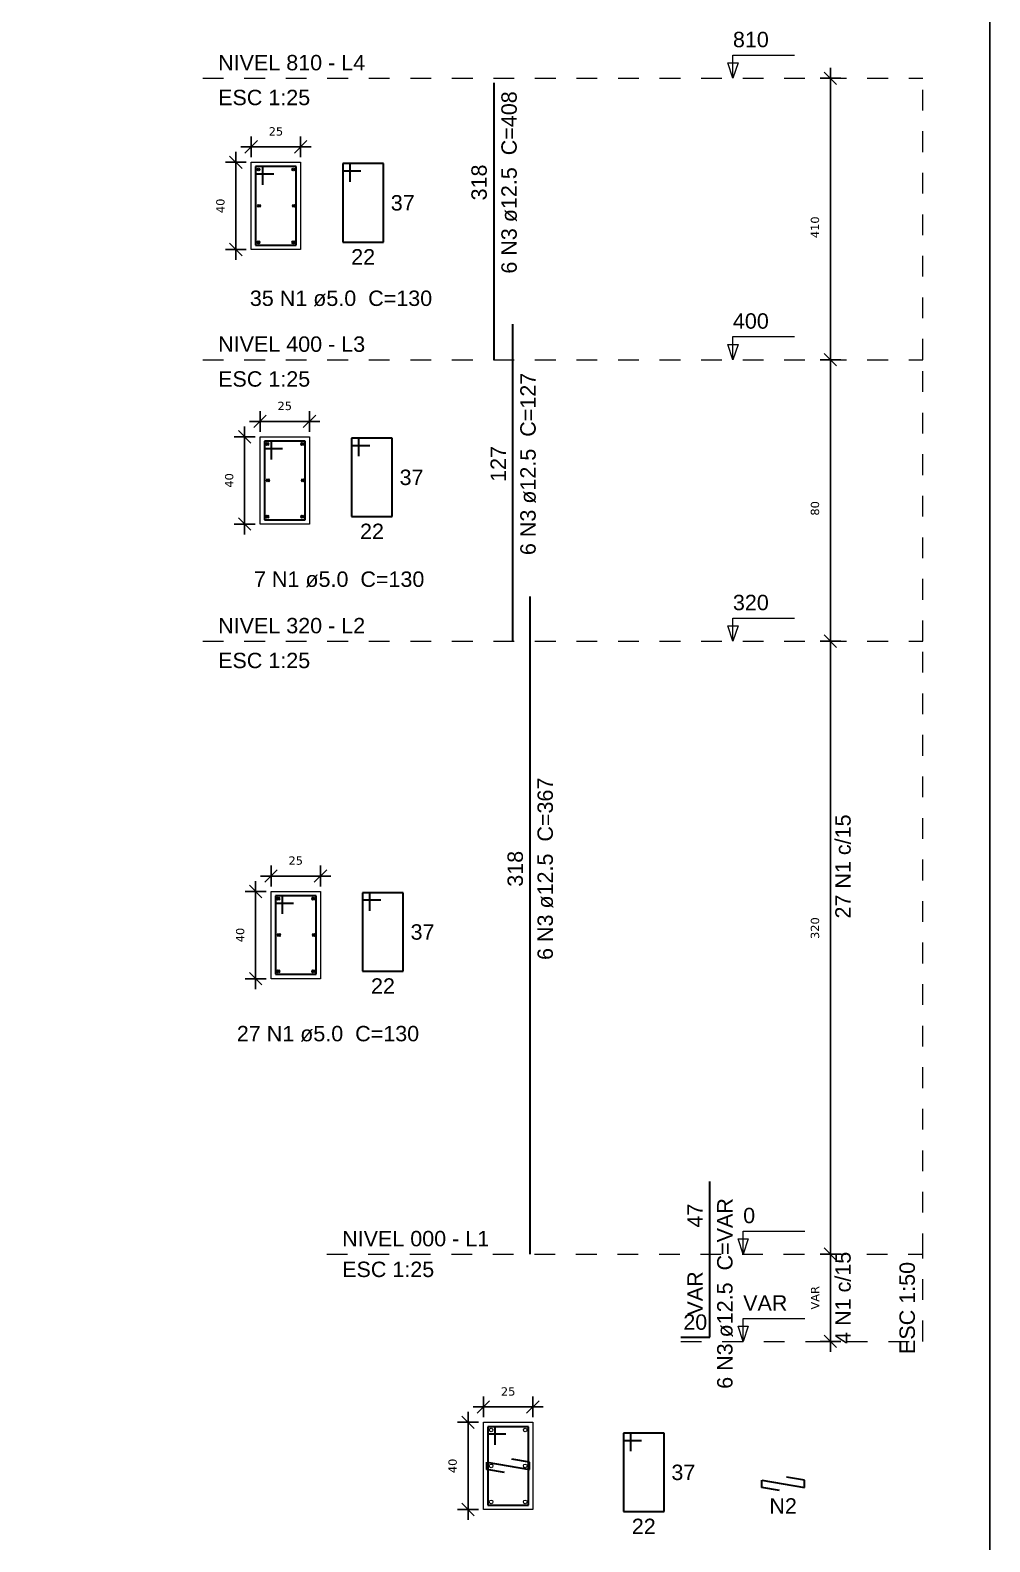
# Model space of a CAD drawing. Extents: x 25 to 1028, y -81 to 176.
# Drawn here: x 804.38 to 809, y 107.98 to 115.26 of the extents above; entities that cross this region are included whole.
import ezdxf

# ---------------------------------------------------------------- set-up
doc = ezdxf.new("R2010")
doc.units = 0
doc.header["$LTSCALE"] = 0.3
doc.header["$PDSIZE"] = 0.1
doc.linetypes.add('DOT2', pattern=[3.175, 0, -3.175])
doc.layers.get('0').update_dxf_attribs({"linetype": 'CONTINUOUS'})
doc.layers.get('Defpoints').update_dxf_attribs({"linetype": 'CONTINUOUS'})
doc.layers.add('ARQ-CTA-1_025', color=1, linetype='CONTINUOUS')
for name, color, linetype, lineweight in [('DT-Barras na forma', 2, 'CONTINUOUS', 30), ('DT-Barras no corte', 5, 'CONTINUOUS', 5), ('DT-Barras rebatidas', 2, 'CONTINUOUS', 30), ('DT-Forma', 5, 'CONTINUOUS', 5), ('DT-Pontilhado', 9, 'DOT2', 5), ('DT-Textos', 7, 'CONTINUOUS', 5)]:
    doc.layers.add(name, color=color, linetype=linetype, lineweight=lineweight)
doc.layers.add('VPort', color=45, linetype='CONTINUOUS', plot=False)
doc.styles.add('Arial', font='arial.ttf')
doc.styles.add('FNDE Texto Cota 0025', font='verdana.ttf', dxfattribs={"height": 0.04})
doc.dimstyles.new('FNDE 1-0025', dxfattribs={"dimscale": 5, "dimtxt": 0.04, "dimasz": 0.01, "dimexe": 0.15, "dimexo": 0.15, "dimgap": 0.005, "dimtad": 1, "dimzin": 1, "dimdsep": 46, "dimtxsty": 'FNDE Texto Cota 0025', "dimblk": 'tic', "dimcen": 0.015, "dimdle": 0.15, "dimse1": 1, "dimse2": 1, "dimclrd": 251, "dimclre": 251, "dimclrt": 256, "dimaunit": 1, "dimadec": 3, "dimazin": 0, "dimtfac": 1, "dimtix": 1, "dimtmove": 2, "dimatfit": 3, "dimfxl": 0.15, "dimtvp": 1, "dimtolj": 1, "dimtzin": 0, "dimarcsym": 0})

# ---------------------------------------------------------------- blocks, each defined once
blk = doc.blocks.new('tic')
at = {"color": 251}
for p, q in [((-1, 0), (1, 0)), ((0, -1), (0, 1))]:
    blk.add_line(p, q, dxfattribs=at)
blk.add_line((-0.6, -0.6), (0.6, 0.6))
blk = doc.blocks.new('*D971')
at = {"layer": 'ARQ-CTA-1_025', "color": 251, "lineweight": -2}
blk.add_line((806.4845, 108.5067), (806.4845, 108.1867), dxfattribs=at)
at = {"layer": 'Defpoints', "color": 0}
for p in [(806.5586, 108.5567), (806.4845, 108.1367), (806.5586, 108.1367)]:
    blk.add_point(p, dxfattribs=at)
at = {"layer": 'ARQ-CTA-1_025', "color": 251, "lineweight": -2, "xscale": 0.05, "yscale": 0.05, "zscale": 0.05}
for p, rotation in [((806.4845, 108.5567), 90), ((806.4845, 108.1367), 270)]:
    blk.add_blockref('tic', p, dxfattribs=dict(at, rotation=rotation))
at = {"layer": 'ARQ-CTA-1_025', "insert": (806.4104, 108.3467), "char_height": 0.04, "attachment_point": 5, "rotation": 90, "style": 'FNDE Texto Cota 0025'}
blk.add_mtext('\\A1;40', dxfattribs=at)
blk = doc.blocks.new('*D972')
at = {"layer": 'ARQ-CTA-1_025', "color": 251, "lineweight": -2}
blk.add_line((806.6086, 108.6308), (806.7466, 108.6308), dxfattribs=at)
at = {"layer": 'Defpoints', "color": 0}
for p in [(806.7966, 108.6308), (806.5586, 108.5567), (806.7966, 108.5567)]:
    blk.add_point(p, dxfattribs=at)
at = {"layer": 'ARQ-CTA-1_025', "color": 251, "lineweight": -2, "xscale": 0.05, "yscale": 0.05, "zscale": 0.05, "rotation": 180}
blk.add_blockref('tic', (806.5586, 108.6308), dxfattribs=at)
at = {"layer": 'ARQ-CTA-1_025', "color": 251, "lineweight": -2, "xscale": 0.05, "yscale": 0.05, "zscale": 0.05}
blk.add_blockref('tic', (806.7966, 108.6308), dxfattribs=at)
at = {"layer": 'ARQ-CTA-1_025', "insert": (806.6776, 108.7049), "char_height": 0.04, "attachment_point": 5, "style": 'FNDE Texto Cota 0025'}
blk.add_mtext('\\A1;25', dxfattribs=at)
blk = doc.blocks.new('*D973')
at = {"layer": 'ARQ-CTA-1_025', "color": 251, "lineweight": -2}
blk.add_line((808.2293, 108.9961), (808.2293, 109.3161), dxfattribs=at)
at = {"layer": 'Defpoints', "color": 0}
for p in [(808.2293, 109.3661), (808.3034, 109.3661), (808.3034, 108.9461)]:
    blk.add_point(p, dxfattribs=at)
at = {"layer": 'ARQ-CTA-1_025', "color": 251, "lineweight": -2, "xscale": 0.05, "yscale": 0.05, "zscale": 0.05}
for p, rotation in [((808.2293, 109.3661), 90), ((808.2293, 108.9461), 270)]:
    blk.add_blockref('tic', p, dxfattribs=dict(at, rotation=rotation))
at = {"layer": 'ARQ-CTA-1_025', "insert": (808.1552, 109.1561), "char_height": 0.04, "attachment_point": 5, "rotation": 90, "style": 'FNDE Texto Cota 0025'}
blk.add_mtext('\\A1;VAR', dxfattribs=at)
blk = doc.blocks.new('*D974')
at = {"layer": 'ARQ-CTA-1_025', "color": 251, "lineweight": -2}
blk.add_line((808.2293, 109.4161), (808.2293, 112.2673), dxfattribs=at)
at = {"layer": 'Defpoints', "color": 0}
for p in [(808.2293, 112.3173), (808.3034, 112.3173), (808.3034, 109.3661)]:
    blk.add_point(p, dxfattribs=at)
at = {"layer": 'ARQ-CTA-1_025', "color": 251, "lineweight": -2, "xscale": 0.05, "yscale": 0.05, "zscale": 0.05}
for p, rotation in [((808.2293, 112.3173), 90), ((808.2293, 109.3661), 270)]:
    blk.add_blockref('tic', p, dxfattribs=dict(at, rotation=rotation))
at = {"layer": 'ARQ-CTA-1_025', "insert": (808.1552, 110.9361), "char_height": 0.04, "attachment_point": 5, "rotation": 90, "style": 'FNDE Texto Cota 0025'}
blk.add_mtext('\\A1;320', dxfattribs=at)
blk = doc.blocks.new('*D975')
at = {"layer": 'ARQ-CTA-1_025', "color": 251, "lineweight": -2}
blk.add_line((808.2293, 112.3673), (808.2293, 113.6226), dxfattribs=at)
at = {"layer": 'Defpoints', "color": 0}
for p in [(808.2293, 113.6726), (808.3034, 113.6726), (808.3034, 112.3173)]:
    blk.add_point(p, dxfattribs=at)
at = {"layer": 'ARQ-CTA-1_025', "color": 251, "lineweight": -2, "xscale": 0.05, "yscale": 0.05, "zscale": 0.05}
for p, rotation in [((808.2293, 113.6726), 90), ((808.2293, 112.3173), 270)]:
    blk.add_blockref('tic', p, dxfattribs=dict(at, rotation=rotation))
at = {"layer": 'ARQ-CTA-1_025', "insert": (808.1552, 112.9569), "char_height": 0.04, "attachment_point": 5, "rotation": 90, "style": 'FNDE Texto Cota 0025'}
blk.add_mtext('\\A1;80', dxfattribs=at)
blk = doc.blocks.new('*D976')
at = {"layer": 'ARQ-CTA-1_025', "color": 251, "lineweight": -2}
blk.add_line((808.2293, 113.7226), (808.2293, 114.9779), dxfattribs=at)
at = {"layer": 'Defpoints', "color": 0}
for p in [(808.2293, 115.0279), (808.3034, 115.0279), (808.3034, 113.6726)]:
    blk.add_point(p, dxfattribs=at)
at = {"layer": 'ARQ-CTA-1_025', "color": 251, "lineweight": -2, "xscale": 0.05, "yscale": 0.05, "zscale": 0.05}
for p, rotation in [((808.2293, 115.0279), 90), ((808.2293, 113.6726), 270)]:
    blk.add_blockref('tic', p, dxfattribs=dict(at, rotation=rotation))
at = {"layer": 'ARQ-CTA-1_025', "insert": (808.1552, 114.3103), "char_height": 0.04, "attachment_point": 5, "rotation": 90, "style": 'FNDE Texto Cota 0025'}
blk.add_mtext('\\A1;410', dxfattribs=at)
blk = doc.blocks.new('*D977')
at = {"layer": 'ARQ-CTA-1_025', "color": 251, "lineweight": -2}
blk.add_line((805.4617, 111.0626), (805.4617, 110.7426), dxfattribs=at)
at = {"layer": 'Defpoints', "color": 0}
for p in [(805.5358, 111.1126), (805.4617, 110.6926), (805.5358, 110.6926)]:
    blk.add_point(p, dxfattribs=at)
at = {"layer": 'ARQ-CTA-1_025', "color": 251, "lineweight": -2, "xscale": 0.05, "yscale": 0.05, "zscale": 0.05}
for p, rotation in [((805.4617, 111.1126), 90), ((805.4617, 110.6926), 270)]:
    blk.add_blockref('tic', p, dxfattribs=dict(at, rotation=rotation))
at = {"layer": 'ARQ-CTA-1_025', "insert": (805.3875, 110.9026), "char_height": 0.04, "attachment_point": 5, "rotation": 90, "style": 'FNDE Texto Cota 0025'}
blk.add_mtext('\\A1;40', dxfattribs=at)
blk = doc.blocks.new('*D978')
at = {"layer": 'ARQ-CTA-1_025', "color": 251, "lineweight": -2}
blk.add_line((805.5858, 111.1868), (805.7238, 111.1868), dxfattribs=at)
at = {"layer": 'Defpoints', "color": 0}
for p in [(805.7738, 111.1868), (805.5358, 111.1126), (805.7738, 111.1126)]:
    blk.add_point(p, dxfattribs=at)
at = {"layer": 'ARQ-CTA-1_025', "color": 251, "lineweight": -2, "xscale": 0.05, "yscale": 0.05, "zscale": 0.05, "rotation": 180}
blk.add_blockref('tic', (805.5358, 111.1868), dxfattribs=at)
at = {"layer": 'ARQ-CTA-1_025', "color": 251, "lineweight": -2, "xscale": 0.05, "yscale": 0.05, "zscale": 0.05}
blk.add_blockref('tic', (805.7738, 111.1868), dxfattribs=at)
at = {"layer": 'ARQ-CTA-1_025', "insert": (805.6548, 111.2609), "char_height": 0.04, "attachment_point": 5, "style": 'FNDE Texto Cota 0025'}
blk.add_mtext('\\A1;25', dxfattribs=at)
blk = doc.blocks.new('*D979')
at = {"layer": 'ARQ-CTA-1_025', "color": 251, "lineweight": -2}
blk.add_line((805.4088, 113.2515), (805.4088, 112.9315), dxfattribs=at)
at = {"layer": 'Defpoints', "color": 0}
for p in [(805.4829, 113.3015), (805.4088, 112.8815), (805.4829, 112.8815)]:
    blk.add_point(p, dxfattribs=at)
at = {"layer": 'ARQ-CTA-1_025', "color": 251, "lineweight": -2, "xscale": 0.05, "yscale": 0.05, "zscale": 0.05}
for p, rotation in [((805.4088, 113.3015), 90), ((805.4088, 112.8815), 270)]:
    blk.add_blockref('tic', p, dxfattribs=dict(at, rotation=rotation))
at = {"layer": 'ARQ-CTA-1_025', "insert": (805.3346, 113.0915), "char_height": 0.04, "attachment_point": 5, "rotation": 90, "style": 'FNDE Texto Cota 0025'}
blk.add_mtext('\\A1;40', dxfattribs=at)
blk = doc.blocks.new('*D980')
at = {"layer": 'ARQ-CTA-1_025', "color": 251, "lineweight": -2}
blk.add_line((805.5329, 113.3757), (805.6709, 113.3757), dxfattribs=at)
at = {"layer": 'Defpoints', "color": 0}
for p in [(805.7209, 113.3757), (805.4829, 113.3015), (805.7209, 113.3015)]:
    blk.add_point(p, dxfattribs=at)
at = {"layer": 'ARQ-CTA-1_025', "color": 251, "lineweight": -2, "xscale": 0.05, "yscale": 0.05, "zscale": 0.05, "rotation": 180}
blk.add_blockref('tic', (805.4829, 113.3757), dxfattribs=at)
at = {"layer": 'ARQ-CTA-1_025', "color": 251, "lineweight": -2, "xscale": 0.05, "yscale": 0.05, "zscale": 0.05}
blk.add_blockref('tic', (805.7209, 113.3757), dxfattribs=at)
at = {"layer": 'ARQ-CTA-1_025', "insert": (805.6019, 113.4498), "char_height": 0.04, "attachment_point": 5, "style": 'FNDE Texto Cota 0025'}
blk.add_mtext('\\A1;25', dxfattribs=at)
blk = doc.blocks.new('*D981')
at = {"layer": 'ARQ-CTA-1_025', "color": 251, "lineweight": -2}
blk.add_line((805.3664, 114.5734), (805.3664, 114.2534), dxfattribs=at)
at = {"layer": 'Defpoints', "color": 0}
for p in [(805.4405, 114.6234), (805.3664, 114.2034), (805.4405, 114.2034)]:
    blk.add_point(p, dxfattribs=at)
at = {"layer": 'ARQ-CTA-1_025', "color": 251, "lineweight": -2, "xscale": 0.05, "yscale": 0.05, "zscale": 0.05}
for p, rotation in [((805.3664, 114.6234), 90), ((805.3664, 114.2034), 270)]:
    blk.add_blockref('tic', p, dxfattribs=dict(at, rotation=rotation))
at = {"layer": 'ARQ-CTA-1_025', "insert": (805.2923, 114.4134), "char_height": 0.04, "attachment_point": 5, "rotation": 90, "style": 'FNDE Texto Cota 0025'}
blk.add_mtext('\\A1;40', dxfattribs=at)
blk = doc.blocks.new('*D982')
at = {"layer": 'ARQ-CTA-1_025', "color": 251, "lineweight": -2}
blk.add_line((805.4905, 114.6975), (805.6285, 114.6975), dxfattribs=at)
at = {"layer": 'Defpoints', "color": 0}
for p in [(805.6785, 114.6975), (805.4405, 114.6234), (805.6785, 114.6234)]:
    blk.add_point(p, dxfattribs=at)
at = {"layer": 'ARQ-CTA-1_025', "color": 251, "lineweight": -2, "xscale": 0.05, "yscale": 0.05, "zscale": 0.05, "rotation": 180}
blk.add_blockref('tic', (805.4405, 114.6975), dxfattribs=at)
at = {"layer": 'ARQ-CTA-1_025', "color": 251, "lineweight": -2, "xscale": 0.05, "yscale": 0.05, "zscale": 0.05}
blk.add_blockref('tic', (805.6785, 114.6975), dxfattribs=at)
at = {"layer": 'ARQ-CTA-1_025', "insert": (805.5595, 114.7716), "char_height": 0.04, "attachment_point": 5, "style": 'FNDE Texto Cota 0025'}
blk.add_mtext('\\A1;25', dxfattribs=at)

msp = doc.modelspace()

# ---------------------------------------------------------------- linework, layer by layer
at = {"layer": 'DT-Barras na forma'}
for p, q in [((805.49654909, 114.60235948), (805.46154909, 114.60235947)), ((805.46154909, 114.60235947), (805.4615491, 114.22435947)), ((805.65754922, 114.60235947), (805.46154922, 114.6023594)), ((805.46154922, 114.6023594), (805.46154922, 114.5673594)), ((805.46154922, 114.5673594), (805.54904922, 114.5673594)), ((805.49654906, 114.51485948), (805.49654909, 114.60235948)), ((805.6575491, 114.22435947), (805.65754922, 114.60235947)), ((805.4615491, 114.22435947), (805.6575491, 114.22435947)), ((805.53888321, 113.28054853), (805.50388321, 113.28054852)), ((805.50388321, 113.28054852), (805.50388321, 112.90254852)), ((805.69988334, 113.28054852), (805.50388334, 113.28054845)), ((805.50388334, 113.28054845), (805.50388334, 113.24554845)), ((805.50388334, 113.24554845), (805.59138334, 113.24554845)), ((805.53888318, 113.19304853), (805.53888321, 113.28054853)), ((805.69988321, 112.90254852), (805.69988334, 113.28054852)), ((805.50388321, 112.90254852), (805.69988321, 112.90254852)), ((805.59180097, 111.09162948), (805.55680097, 111.09162947)), ((805.55680097, 111.09162947), (805.55680098, 110.71362947)), ((805.7528011, 111.09162947), (805.5568011, 111.0916294)), ((805.5568011, 111.0916294), (805.5568011, 111.0566294)), ((805.5568011, 111.0566294), (805.6443011, 111.0566294)), ((805.59180094, 111.00412948), (805.59180097, 111.09162948)), ((805.75280098, 110.71362947), (805.7528011, 111.09162947)), ((805.55680098, 110.71362947), (805.75280098, 110.71362947)), ((806.61464165, 108.53566258), (806.57964165, 108.53566257)), ((806.57964165, 108.53566257), (806.57964165, 108.15766257)), ((806.77564178, 108.53566257), (806.57964178, 108.5356625)), ((806.57964178, 108.5356625), (806.57964178, 108.5006625)), ((806.61464162, 108.44816258), (806.61464165, 108.53566258)), ((806.77564165, 108.15766257), (806.77564178, 108.53566257)), ((806.57964178, 108.5006625), (806.66714178, 108.5006625)), ((806.57439174, 108.32916257), (806.57439175, 108.36416257)), ((806.57439175, 108.36416257), (806.78089173, 108.3291625)), ((806.78089174, 108.3641625), (806.69462212, 108.37878444)), ((806.78089173, 108.3291625), (806.78089174, 108.3641625)), ((806.66066137, 108.31454063), (806.57439174, 108.32916257)), ((806.57964165, 108.15766257), (806.77564165, 108.15766257))]:
    msp.add_line(p, q, dxfattribs=at)
at = {"layer": 'DT-Barras no corte'}
for p, q in [((805.46854906, 114.58135948), (805.48254906, 114.59535948)), ((805.46854906, 114.59535948), (805.48254906, 114.58135948)), ((805.63654906, 114.58135948), (805.65054906, 114.59535948)), ((805.63654906, 114.59535948), (805.65054906, 114.58135948)), ((805.47151397, 114.40673887), (805.48551397, 114.42073887)), ((805.47151397, 114.42073887), (805.48551397, 114.40673887)), ((805.63951397, 114.40673887), (805.65351397, 114.42073887)), ((805.63951397, 114.42073887), (805.65351397, 114.40673887)), ((805.46854906, 114.23135948), (805.48254906, 114.24535948)), ((805.46854906, 114.24535948), (805.48254906, 114.23135948)), ((805.63654906, 114.23135948), (805.65054906, 114.24535948)), ((805.63654906, 114.24535948), (805.65054906, 114.23135948)), ((805.51088318, 113.25954853), (805.52488318, 113.27354853)), ((805.51088318, 113.27354853), (805.52488318, 113.25954853)), ((805.67888318, 113.25954853), (805.69288318, 113.27354853)), ((805.67888318, 113.27354853), (805.69288318, 113.25954853)), ((805.51384808, 113.08492792), (805.52784808, 113.09892792)), ((805.51384808, 113.09892792), (805.52784808, 113.08492792)), ((805.68184808, 113.08492792), (805.69584808, 113.09892792)), ((805.68184808, 113.09892792), (805.69584808, 113.08492792)), ((805.51088318, 112.90954853), (805.52488318, 112.92354853)), ((805.51088318, 112.92354853), (805.52488318, 112.90954853)), ((805.67888318, 112.90954853), (805.69288318, 112.92354853)), ((805.67888318, 112.92354853), (805.69288318, 112.90954853)), ((805.56380094, 111.07062948), (805.57780094, 111.08462948)), ((805.56380094, 111.08462948), (805.57780094, 111.07062948)), ((805.73180094, 111.07062948), (805.74580094, 111.08462948)), ((805.73180094, 111.08462948), (805.74580094, 111.07062948)), ((805.56676584, 110.89600887), (805.58076584, 110.91000887)), ((805.56676584, 110.91000887), (805.58076584, 110.89600887)), ((805.73476584, 110.89600887), (805.74876584, 110.91000887)), ((805.73476584, 110.91000887), (805.74876584, 110.89600887)), ((805.56380094, 110.72062948), (805.57780094, 110.73462948)), ((805.56380094, 110.73462948), (805.57780094, 110.72062948)), ((805.73180094, 110.72062948), (805.74580094, 110.73462948)), ((805.73180094, 110.73462948), (805.74580094, 110.72062948))]:
    msp.add_line(p, q, dxfattribs=at)
for centre, radius in [((805.47554906, 114.58835948), 0.007), ((805.64354906, 114.58835948), 0.007), ((805.47851397, 114.41373887), 0.007), ((805.64651397, 114.41373887), 0.007), ((805.47554906, 114.23835948), 0.007), ((805.64354906, 114.23835948), 0.007), ((805.51788318, 113.26654853), 0.007), ((805.68588318, 113.26654853), 0.007), ((805.52084808, 113.09192792), 0.007), ((805.68884808, 113.09192792), 0.007), ((805.51788318, 112.91654853), 0.007), ((805.68588318, 112.91654853), 0.007), ((805.57080094, 111.07762948), 0.007), ((805.73880094, 111.07762948), 0.007), ((805.57376584, 110.90300887), 0.007), ((805.74176584, 110.90300887), 0.007), ((805.57080094, 110.72762948), 0.007), ((805.73880094, 110.72762948), 0.007), ((806.59539162, 108.51991258), 0.00875), ((806.75989162, 108.51991258), 0.00875), ((806.59539162, 108.34666258), 0.00875), ((806.75989162, 108.34666258), 0.00875), ((806.59539162, 108.17341258), 0.00875), ((806.75989162, 108.17341258), 0.00875)]:
    msp.add_circle(centre, radius, dxfattribs=at)
at = {"layer": 'DT-Barras rebatidas'}
for p, q in [((806.60975191, 113.67260189), (806.60975313, 115.00567911)), ((805.91656697, 114.61718817), (805.88156697, 114.61718815)), ((805.88156697, 114.61718815), (805.88156698, 114.23918815)), ((806.0775671, 114.61718815), (805.8815671, 114.61718809)), ((805.8815671, 114.61718809), (805.8815671, 114.58218809)), ((805.8815671, 114.58218809), (805.9690671, 114.58218809)), ((805.91656694, 114.52968817), (805.91656697, 114.61718817)), ((806.07756698, 114.23918815), (806.0775671, 114.61718815)), ((805.88156698, 114.23918815), (806.07756698, 114.23918815)), ((806.70089601, 112.31732077), (806.70089722, 113.84320787)), ((805.95890108, 113.29537722), (805.92390108, 113.2953772)), ((805.92390108, 113.2953772), (805.92390109, 112.9173772)), ((806.11990121, 113.2953772), (805.92390121, 113.29537714)), ((805.92390121, 113.29537714), (805.92390121, 113.26037714)), ((805.92390121, 113.26037714), (806.01140121, 113.26037714)), ((805.95890105, 113.20787722), (805.95890108, 113.29537722)), ((806.11990109, 112.9173772), (806.11990121, 113.2953772)), ((805.92390109, 112.9173772), (806.11990109, 112.9173772)), ((806.78375503, 109.36609886), (806.78375625, 112.53297805)), ((806.01181885, 111.10645816), (805.97681885, 111.10645815)), ((805.97681885, 111.10645815), (805.97681886, 110.72845815)), ((806.17281898, 111.10645815), (805.97681898, 111.10645808)), ((805.97681898, 111.10645808), (805.97681898, 111.07145808)), ((805.97681898, 111.07145808), (806.06431898, 111.07145808)), ((806.01181882, 111.01895816), (806.01181885, 111.10645816)), ((806.17281886, 110.72845815), (806.17281898, 111.10645815)), ((805.97681886, 110.72845815), (806.17281886, 110.72845815)), ((807.64860517, 109.38709886), (807.64860528, 109.71669828)), ((807.64860503, 108.96709886), (807.64860517, 109.38709886)), ((807.50860503, 108.96709886), (807.64860503, 108.96709886)), ((807.26769506, 108.50477299), (807.23269506, 108.50477298)), ((807.23269506, 108.50477298), (807.23269507, 108.12677298)), ((807.42869519, 108.50477298), (807.23269519, 108.50477291)), ((807.23269519, 108.50477291), (807.23269519, 108.46977291)), ((807.23269519, 108.46977291), (807.32019519, 108.46977291)), ((807.26769503, 108.41727299), (807.26769506, 108.50477299)), ((807.42869507, 108.12677298), (807.42869519, 108.50477298)), ((808.10490041, 108.27767541), (808.01863078, 108.29229735)), ((807.8984004, 108.24267549), (807.89840042, 108.27767549)), ((807.98467003, 108.22805354), (807.8984004, 108.24267549)), ((807.89840042, 108.27767549), (808.1049004, 108.24267541)), ((808.1049004, 108.24267541), (808.10490041, 108.27767541)), ((807.23269507, 108.12677298), (807.42869507, 108.12677298))]:
    msp.add_line(p, q, dxfattribs=at)
at = {"layer": 'DT-Forma'}
for points in [[(805.44054906, 114.20335948), (805.44054906, 114.62335948), (805.67854906, 114.62335948), (805.67854906, 114.20335948), (805.44054906, 114.20335948)], [(805.48288318, 112.88154853), (805.48288318, 113.30154853), (805.72088318, 113.30154853), (805.72088318, 112.88154853), (805.48288318, 112.88154853)], [(805.53580094, 110.69262948), (805.53580094, 111.11262948), (805.77380094, 111.11262948), (805.77380094, 110.69262948), (805.53580094, 110.69262948)], [(806.55864162, 108.13666258), (806.55864162, 108.55666258), (806.79664162, 108.55666258), (806.79664162, 108.13666258), (806.55864162, 108.13666258)]]:
    msp.add_lwpolyline(points, close=True, dxfattribs=at)
at = {"layer": 'DT-Pontilhado', "ltscale": 0.05}
for p, q in [((805.20686503, 115.02788301), (808.67407003, 115.02788301)), ((808.67407003, 113.67260189), (808.67407003, 115.02788301)), ((805.20686503, 113.67260189), (808.67407003, 113.67260189)), ((808.67407003, 112.31732077), (808.67407003, 113.67260189)), ((805.20686503, 112.31732077), (808.67407003, 112.31732077)), ((808.67407003, 109.36609886), (808.67407003, 112.31732077)), ((805.80406478, 109.36609886), (808.67407003, 109.36609886)), ((808.67407003, 108.94609886), (808.67407003, 109.36609886)), ((807.50860503, 108.94609886), (808.67407003, 108.94609886))]:
    msp.add_line(p, q, dxfattribs=at)
at = {"layer": 'DT-Textos'}
for points in [[(807.75980003, 115.02788301), (807.75980003, 115.13907801), (808.05632003, 115.13907801)], [(807.75980003, 113.67260189), (807.75980003, 113.78379689), (808.05632003, 113.78379689)], [(807.75980003, 112.31732077), (807.75980003, 112.42851577), (808.05632003, 112.42851577)], [(807.80922003, 109.36609886), (807.80922003, 109.47729386), (808.10574003, 109.47729386)], [(807.80922003, 108.94609886), (807.80922003, 109.05729386), (808.10574003, 109.05729386)]]:
    msp.add_lwpolyline(points, dxfattribs=at)
for points in [[(807.78451003, 115.10201301), (807.75980003, 115.02788301), (807.73509003, 115.10201301), (807.78451003, 115.10201301)], [(807.78451003, 113.74673189), (807.75980003, 113.67260189), (807.73509003, 113.74673189), (807.78451003, 113.74673189)], [(807.78451003, 112.39145077), (807.75980003, 112.31732077), (807.73509003, 112.39145077), (807.78451003, 112.39145077)], [(807.83393003, 109.44022886), (807.80922003, 109.36609886), (807.78451003, 109.44022886), (807.83393003, 109.44022886)], [(807.83393003, 109.02022886), (807.80922003, 108.94609886), (807.78451003, 109.02022886), (807.83393003, 109.02022886)]]:
    msp.add_lwpolyline(points, close=True, dxfattribs=at)
at = {"layer": 'VPort'}
msp.add_lwpolyline([(784.80967722, 119.45589403), (808.9966287, 119.45589403), (808.9966287, 99.25678883), (784.80967722, 99.25678883)], close=True, dxfattribs=at)

# ---------------------------------------------------------------- texts
at = {"layer": 'DT-Barras na forma', "color": 7, "char_height": 0.07413, "attachment_point": 8, "rotation": 90.000210459, "line_spacing_factor": 0.9, "style": 'Arial'}
for s, insert, width in [('27 N1 c/15', (808.32788293, 111.23276558), 0.88956), ('4 N1 c/15', (808.32788293, 109.15609886), 0.800604)]:
    msp.add_mtext(s, dxfattribs=dict(at, insert=insert, width=width))
at = {"layer": 'DT-Barras rebatidas', "color": 7, "char_height": 0.07413, "attachment_point": 8, "rotation": 90.000210459, "line_spacing_factor": 0.9, "style": 'Arial'}
for s, insert, width in [('6 N3 ø12.5  C=408', (806.72101901, 114.52610188), 1.512252), ('318', (806.57569962, 114.52607166), 0.406868), ('6 N3 ø12.5  C=127', (806.81216311, 113.17082076), 1.512252), ('127', (806.66684371, 113.17079054), 0.406868), ('6 N3 ø12.5  C=367', (806.89502213, 111.22169386), 1.512252), ('318', (806.74970274, 111.22166364), 0.406868), ('47', (807.61455232, 109.55189858), 0.317912), ('6 N3 ø12.5  C=VAR', (807.75997188, 109.17699386), 1.512252), ('VAR', (807.6145522, 109.17709887), 0.406868)]:
    msp.add_mtext(s, dxfattribs=dict(at, insert=insert, width=width))
at = {"layer": 'DT-Barras rebatidas', "color": 7, "char_height": 0.07413, "line_spacing_factor": 0.9, "style": 'Arial'}
for s, insert, width, attachment_point in [('37', (806.11256744, 114.46525315), 0.317912, 1), ('22', (805.97956698, 114.20513525), 0.317912, 2), ('35 N1 ø5.0  C=130', (805.87282859, 113.92951553), 1.423296, 8), ('37', (806.15490155, 113.1434422), 0.317912, 1), ('22', (806.02190109, 112.8833243), 0.317912, 2), ('7 N1 ø5.0  C=130', (805.8639807, 112.57695865), 1.423296, 8), ('37', (806.20781932, 110.95452315), 0.317912, 1), ('22', (806.07481886, 110.69440525), 0.317912, 2), ('27 N1 ø5.0  C=130', (805.81013493, 110.38911668), 1.423296, 8), ('20', (807.57860503, 109.00115176), 0.317912, 8), ('37', (807.46369553, 108.35283798), 0.317912, 1), ('N2', (808.00157503, 108.11686589), 0.177912, 8), ('22', (807.33069507, 108.09272008), 0.317912, 2)]:
    msp.add_mtext(s, dxfattribs=dict(at, insert=insert, width=width, attachment_point=attachment_point))
at = {"layer": 'DT-Textos', "char_height": 0.07413, "attachment_point": 7, "line_spacing_factor": 0.798, "style": 'Arial'}
for s, insert, width in [('810', (807.75983503, 115.17625746), 0.266868), ('NIVEL 810 - L4', (805.28113503, 115.06495746), 1.245384), ('ESC 1:25', (805.28113503, 114.897169), 0.711648), ('400', (807.75983503, 113.82097634), 0.266868), ('NIVEL 400 - L3', (805.28113503, 113.70967634), 1.245384), ('ESC 1:25', (805.28113503, 113.54188788), 0.711648), ('320', (807.75983503, 112.46569522), 0.266868), ('NIVEL 320 - L2', (805.28113503, 112.35439522), 1.245384), ('ESC 1:25', (805.28113503, 112.18660676), 0.711648), ('0', (807.80928478, 109.51435676), 0.088956), ('NIVEL 000 - L1', (805.87833478, 109.40305676), 1.245384), ('ESC 1:25', (805.87833478, 109.25500676), 0.711648), ('VAR', (807.80928478, 109.09435676), 0.266868)]:
    msp.add_mtext(s, dxfattribs=dict(at, insert=insert, width=width))
at = {"layer": 'DT-Textos', "insert": (808.63707188, 109.32889386), "char_height": 0.07413, "width": 0.711648, "attachment_point": 9, "rotation": 90.000210459, "line_spacing_factor": 0.798, "style": 'Arial'}
msp.add_mtext('ESC 1:50', dxfattribs=at)

# ---------------------------------------------------------------- dimensions: what is measured, and where the dimension line sits
at = {"layer": 'ARQ-CTA-1_025'}
for base, p1, p2, text, picture, middle in [((808.22929003, 115.02788301), (808.30342003, 113.67260189), (808.30342003, 115.02788301), '410', '*D976', (808.15516003, 114.3103445)), ((805.36641906, 114.20335948), (805.44054906, 114.62335948), (805.44054906, 114.20335948), '40', '*D981', (805.29228906, 114.41335948)), ((808.22929003, 113.67260189), (808.30342003, 112.31732077), (808.30342003, 113.67260189), '80', '*D975', (808.15516003, 112.95692184)), ((805.40875318, 112.88154853), (805.48288318, 113.30154853), (805.48288318, 112.88154853), '40', '*D979', (805.33462318, 113.09154853)), ((808.22929003, 112.31732077), (808.30342003, 109.36609886), (808.30342003, 112.31732077), '320', '*D974', (808.15516003, 110.93609765)), ((805.46167094, 110.69262948), (805.53580094, 111.11262948), (805.53580094, 110.69262948), '40', '*D977', (805.38754094, 110.90262948)), ((808.22929003, 109.36609886), (808.30342003, 108.94609886), (808.30342003, 109.36609886), 'VAR', '*D973', (808.15516003, 109.15609886)), ((806.48451162, 108.13666258), (806.55864162, 108.55666258), (806.55864162, 108.13666258), '40', '*D971', (806.41038162, 108.34666258))]:
    dim = msp.add_linear_dim(base=base, p1=p1, p2=p2, angle=90, text=text, dimstyle='FNDE 1-0025', dxfattribs=at)
    dim.commit()
    dim.dimension.update_dxf_attribs({"geometry": picture, "text_midpoint": middle, "dimtype": 160})
for base, p1, p2, picture, middle in [((805.67854906, 114.69748948), (805.44054906, 114.62335948), (805.67854906, 114.62335948), '*D982', (805.55954906, 114.77161948)), ((805.72088318, 113.37567853), (805.48288318, 113.30154853), (805.72088318, 113.30154853), '*D980', (805.60188318, 113.44980853)), ((805.77380094, 111.18675948), (805.53580094, 111.11262948), (805.77380094, 111.11262948), '*D978', (805.65480094, 111.26088948)), ((806.79664162, 108.63079258), (806.55864162, 108.55666258), (806.79664162, 108.55666258), '*D972', (806.67764162, 108.70492258))]:
    dim = msp.add_linear_dim(base=base, p1=p1, p2=p2, text='25', dimstyle='FNDE 1-0025', dxfattribs=at)
    dim.commit()
    dim.dimension.update_dxf_attribs({"geometry": picture, "text_midpoint": middle, "dimtype": 160})

doc.saveas('drawing.dxf')
